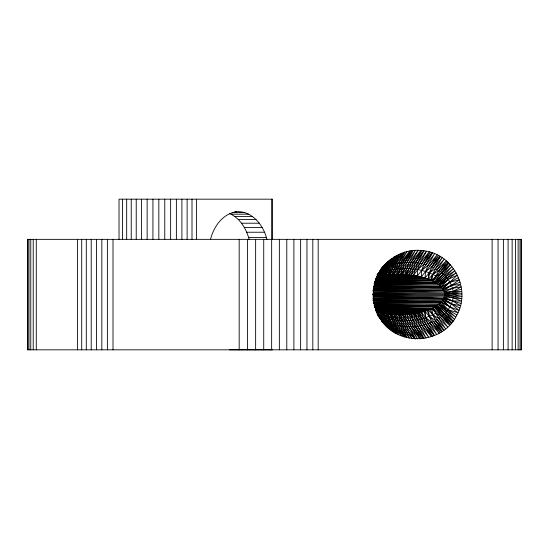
<?xml version="1.0" encoding="UTF-8"?>
<svg xmlns="http://www.w3.org/2000/svg" width="549" height="549" viewBox="0 0 549 549"><rect width="100%" height="100%" fill="white"/><g stroke="black" fill="none" stroke-linecap="round" stroke-linejoin="round"><path stroke-width="0.82" d="M381.905 321.261L387.8 327.424L382.598 320.451L377.678 311.77L393.688 331.919L376.291 311.4C397.881 316.485 425.756 317.583 442.583 300.749C451.649 285.823 427.815 277.753 417.343 276.03L417.569 269.586L419.759 263.362L426.511 251.174C454.4 255.909 470.85 290.325 456.905 314.968C443.873 342.823 402.101 346.886 383.202 322.97M376.957 277.231L421.282 276.874L421.659 270.451L423.917 264.289L430.423 252.211L413.445 275.392L384.286 275.543M376.154 278.858L425.001 277.89L425.592 271.542L427.932 265.496L434.609 253.7L417.343 276.03L378.885 276.621M374.349 281.733L431.747 280.395L432.825 274.376L435.391 268.722L442.185 257.735L425.001 277.89L375.399 278.343M372.675 294.566L444.731 294.538L453.275 296.172L461.702 298.738L453.11 297.743C451.82 306.411 445.973 313.774 438.761 318.454L432.825 314.797L428.529 310.096L429.325 316.32L431.775 322.194L439.173 333.27L429.874 322.97L421.323 312.292L376.134 311.928M210.418 239.762C213.486 226.957 222.613 213.534 236.633 211.832M392.775 274.541L405.738 274.644L413.445 275.392L417.638 263.012L424.075 250.749L406.926 274.733L411.174 262.415L418.146 250.255L426.511 251.174L409.067 274.891L387.642 275.097M400.447 274.521L404.647 262.539L411.064 250.763L393.914 274.726L398.231 263.362L404.709 252.197L398.361 258.586L385.501 275.68L390.058 265.496L394.793 256.589C401.813 252.41 409.973 250.152 418.146 250.255L400.447 274.521L392.734 274.514M376.449 277.725L381.617 276.401L399.054 254.345L396.33 259.258L389.653 275.111L407.049 251.538L400.351 263.012L396.076 274.617L413.219 250.488L406.816 262.415L402.602 274.541L411.174 262.415L420.966 250.385L413.342 262.539L404.771 274.61L408.991 262.374L415.387 250.31L398.251 274.541L402.492 262.738L409.78 250.955L391.76 274.905L387.491 274.905L409.067 274.891L413.342 262.539L421.913 250.488L415.497 262.738L411.187 275.124L388.129 275.303M391.76 274.905L398.361 258.586L401.662 253.247L396.33 259.258L383.483 276.044L380.931 276.03L417.343 276.03L413.445 275.392M377.945 277.279L394.793 256.589C387.841 260.864 385.213 269.47 381.617 276.401L389.138 275.159L391.849 269.586L404.709 252.197M389.138 275.159L393.242 274.761L396.062 268.955C409.678 267.411 424 269.346 436.057 276.099L441.842 272.956L450.413 264.824L436.009 282.639L374.336 283.003M385.158 275.728L387.759 270.451L396.062 268.955M393.242 274.761L397.401 274.548L400.358 268.571M377.238 274.809L391.986 258.387C386.009 262.985 383.078 270.437 379.544 276.895L396.687 255.518L387.56 275.385L391.849 269.586M450.173 264.543L433.264 281.109L438.761 270.719L446.337 260.857L437.114 269.689L428.536 279.07L429.325 272.853L431.775 266.979L438.445 255.532L421.282 276.874M404.709 268.44L401.607 274.507L397.401 274.548M409.053 268.571L405.738 274.644L392.926 274.672M377.081 275.742L380.876 269.689L386.221 263.246L382.276 267.15M376.909 276.641C381.843 271.57 384.176 264.364 389.872 259.972L379.805 270.863M374.157 285.061L437.258 283.428L451.882 266.519L434.678 281.857L448.91 263.252L436.057 276.099L432.921 280.923L374.898 282.028M380.876 269.689C388.088 265.462 396.337 263.177 404.647 262.539L412.539 250.543M435.391 268.722L437.114 269.689L444.244 259.183L435.391 268.722L429.325 272.853L428.11 278.906L375.962 279.503M404.647 262.539L415.497 262.738L423.759 250.694M431.933 252.684L423.917 264.289L417.569 269.586M437.114 269.689L440.346 271.81L447.332 261.756L438.761 270.719L432.825 274.376L430.677 279.908L375.111 280.107M411.187 275.124L419.759 263.362L429.236 251.84L421.852 263.788L415.497 262.738M439.687 256.191L431.775 266.979L425.592 271.542M377.28 274.919L378.309 273.587L387.759 270.451M380.834 269.037L387.869 261.674C369.587 277.389 368.379 308.037 385.419 325.118M380.093 272.853L394.216 256.918L390.504 261.784L383.483 276.044L380.931 276.017M440.346 271.81L448.313 262.648M427.932 265.496L437.21 254.88L429.874 266.203L427.932 265.496L421.659 270.451M373.78 288.76L441.321 286.901L448.066 279.414L456.185 272.86L446.996 278.041L438.411 284.279L453.453 268.564L436.009 282.639M404.339 252.3L398.361 258.586L390.504 261.784L382.461 267.095M382.509 266.944L385.981 263.479M375.434 281.013L431.747 280.395L436.057 276.099M372.647 295.081L444.669 295.616L461.867 296.371L453.33 294.587C453.289 286.688 449.082 279.304 443.263 274.157L435.185 282.124L374.349 282.721M272.345 349.823L229.503 349.823M460.103 282.186L442.803 288.767L457.358 275.111L448.066 279.414L439.474 285.137L454.881 270.678L445.836 276.703L437.258 283.428L374.157 284.217M376.456 277.327L381.932 272.174M382.358 267.123L384.225 265.373M382.118 267.562L383.305 266.478L382.083 267.576M458.484 277.636L449.919 282.268L442.611 288.465L373.142 289.577M448.066 279.414L440.373 285.919L373.588 286.4M446.996 278.041L438.905 284.643L374.123 285.72M373.114 292.665L443.873 290.668L459.328 279.812L449.919 282.268L441.321 286.901L373.965 287.813M377.204 274.527L378.522 273.642L377.156 274.438M449.919 282.268L441.609 287.196L373.924 288.911M372.634 293.969L444.649 293.317L453.11 291.43L461.222 286.901L452.451 288.307L443.873 290.668L373.059 291.663M374.329 306.164L436.002 306.52L450.406 324.342L441.842 316.217L436.057 313.074C418.551 322.599 396.639 323.1 378.309 315.586L377.245 314.357M373.368 293.365L444.395 292.102L460.735 284.547L451.388 285.247L443.4 289.707L373.107 290.195M441.492 331.891L433.614 321.357C417.103 329.146 396.742 328.618 380.876 319.484L376.717 312.717M444.395 292.102L453.11 291.43L461.579 289.261M444.649 293.317L453.275 293.008L461.798 291.622L453.11 291.43M383.861 275.337L385.57 275.324M381.452 276.277L417.343 276.03M384.176 313.685L386.736 313.671L396.687 333.648L379.606 312.278L384.375 321.357L389.316 328.748L379.805 318.31M387.766 274.974L409.067 274.891M387.052 314.152L390.469 314.152L393.942 319.937L406.802 337.566L398.245 314.639L415.387 338.857L408.936 332.667L396.083 314.55L404.709 336.962L387.587 313.781L389.783 319.189L398.361 330.587L403.886 336.722L400.42 331.184L393.928 314.447L391.368 314.453M234.835 211.832C251.346 209.691 263.767 225.049 266.965 239.762M232.152 212.621L244.833 212.621M229.455 213.568L231.04 214.192L248.8 214.192M231.04 214.192L234.821 216.512L252.574 216.512M234.821 216.512L238.341 219.545L256.095 219.545M238.341 219.545L241.539 223.217L259.293 223.217M241.539 223.217L244.346 227.478L262.099 227.478M244.346 227.478L246.721 232.234L264.481 232.234M246.721 232.234L248.622 237.408L266.375 237.408M376.298 277.89L425.001 277.89M375.235 280.388L431.747 280.395M374.082 283.428L437.258 283.428M373.636 286.901L441.321 286.901M372.915 290.668L443.873 290.668M372.908 298.498L443.853 298.491L461.002 303.412M373.643 302.266L441.334 302.266L449.919 306.905L457.99 312.697L448.066 309.76L439.474 304.036L446.996 311.132L454.373 319.285L437.237 305.745L374.144 304.112M374.075 305.745L437.237 305.745L451.827 322.695L434.671 307.303L449.61 325.221L440.346 317.363L431.754 308.764L374.349 307.433M375.241 308.771L431.754 308.764L432.825 314.797L435.391 320.451L442.185 331.424L425.036 311.276L376.175 310.315M376.319 311.283L425.036 311.276L425.592 317.631L427.932 323.677L434.513 335.501L417.357 313.122L381.466 312.882M381.081 313.136L417.357 313.122L421.852 325.385L428.776 337.457L411.174 314.055L415.497 326.435L421.913 338.685L404.764 314.556L408.991 326.799L415.387 338.857M387.601 314.268L409.06 314.261L426.051 338.088L419.759 325.811L415.332 313.472L432.488 336.276L425.949 324.322L421.323 312.292M391.416 314.646L400.42 314.652L417.569 338.918L411.174 326.758L402.595 314.646L391.471 314.604M376.477 311.4L424.432 311.468L425.592 317.631L431.775 322.194L440.339 332.577L433.614 321.357M391.444 314.44L406.85 314.46L424.068 338.417L417.638 326.161L413.267 313.781L421.852 325.385L431.48 336.647L423.917 324.891L419.347 312.717L436.723 334.526L429.874 322.97M391.904 314.639L400.42 314.652L406.775 332.433L409.321 338.136L391.862 314.268L387.601 314.282L391.862 314.268L398.361 330.587L401.202 335.748L383.634 313.136L381.081 313.15L383.634 313.136L390.504 327.389L396.062 333.325L392.398 328.316L385.528 313.458L389.783 319.189M386.908 314.179L409.06 314.261L413.342 326.634L420.52 338.822L411.174 326.758L406.85 314.46M375.241 309.217L430.052 309.519L432.825 314.797L445.685 328.858L438.761 318.454L433.257 308.051L441.842 316.217M383.696 313.513L414.378 313.637L417.569 319.587M373.107 298.965L443.407 299.438L459.774 308.051M373.636 302.732L440.463 303.172L455.697 317.164L438.404 304.887L445.836 312.47L453.165 320.987L436.002 306.52M387.546 313.932L410.666 314.124L413.356 320.218M374.281 306.486L435.055 307.104L451.333 323.313M375.42 310.823L425.036 311.276M387.635 314.055L409.06 314.261M375.441 308.147L431.754 308.764M373.052 297.503L443.853 298.491L451.388 303.926L458.957 310.37L449.919 306.905L441.622 301.964L373.073 300.234M373.972 301.36L441.334 302.266L448.066 309.76L456.905 314.968M374.15 304.956L437.237 305.745M375.996 309.849L427.307 310.556L429.325 316.32L435.391 320.451L443.969 330.182L437.114 319.484L435.391 320.451L443.695 330.395M378.714 312.463L417.947 313.026L421.659 318.722M373.389 295.705L444.436 296.865L453.11 297.743L461.414 301.078L452.451 300.866L444.017 298.141L373.183 296.33M373.121 299.617L442.583 300.749L449.919 306.905L442.796 300.406L451.388 303.926L460.453 305.731L452.451 300.866L444.436 296.865M373.293 303.419L438.939 304.496L446.996 311.132M374.397 307.193L432.687 308.346L436.057 313.074M373.1 296.501L443.853 298.491M372.929 300.385L441.334 302.266M383.092 322.805L381.932 321.645C389.454 328.089 399.116 331.781 408.936 332.667L414.879 338.836M444.669 295.616L453.11 297.743M378.22 316.471L379.565 317.363L378.247 316.402M377.184 314.584L378.508 315.462M381.582 321.254L383.305 322.695L382.083 321.604M441.842 272.956L443.263 274.157M382.049 321.721L383.669 323.162M444.594 313.767L452.918 321.337M438.761 318.454L447.758 327.053L440.346 317.363M384.321 324.02L387.313 326.991L380.876 319.484M378.309 315.586L391.437 330.395L386.215 322.194L381.521 312.697L398.629 334.629L389.68 314.049L393.942 319.937M376.964 312.539L380.093 316.32M425.949 324.322L434.142 335.665M393.928 314.447L406.775 332.433L412.079 338.575L408.936 332.667L402.595 314.646M411.174 326.758L419.745 338.85M402.513 331.685L406.589 337.518M402.918 314.639L406.884 320.705M394.299 314.481L398.203 320.444M415.497 326.435L423.3 338.541M398.629 314.659L402.534 320.705M383.099 313.04L385.769 318.207M248.622 237.408L249.212 239.762M521.166 239.35L521.166 349.823M520.027 239.35L520.027 349.823M518.126 239.35L518.126 349.823M515.49 239.35L515.49 349.823M512.142 239.35L512.142 349.823M508.093 239.35L508.093 349.823M503.385 239.35L503.385 349.823M498.053 239.35L498.053 349.823M492.13 239.35L492.13 349.823M318.18 239.35L318.18 349.823M312.813 239.35L312.813 349.823M306.953 239.35L306.953 349.823M300.626 239.35L300.626 349.823M293.887 239.35L293.887 349.823M286.784 239.35L286.784 349.823M279.352 239.35L279.352 349.823M272.592 239.343L272.592 199.177L119.03 199.177L119.03 239.426M271.659 199.177L271.645 349.823M263.726 239.35L263.726 349.823M255.635 239.35L255.635 349.823M247.434 239.35L247.434 349.823M239.179 239.35L239.179 349.823M196.425 199.177L196.425 239.426M191.999 199.177L191.999 239.426M187.127 199.177L187.127 239.426M181.897 199.177L181.897 239.426M176.373 199.177L176.373 239.426M170.636 199.177L170.636 239.426M164.762 199.177L164.762 239.426M158.833 199.177L158.833 239.426M152.931 199.177L152.931 239.426M147.146 199.177L147.146 239.426M141.546 199.177L141.546 239.426M136.221 199.177L136.221 239.426M131.238 199.177L131.238 239.426M126.675 199.177L126.675 239.426M122.585 199.177L122.585 239.426M113.005 239.35L113.005 349.823M107.384 239.35L107.384 349.823M101.833 239.35L101.833 349.823M96.418 239.35L96.418 349.823M91.216 239.35L91.216 349.823M86.289 239.35L86.289 349.823M81.698 239.35L81.698 349.823M77.498 239.35L77.498 349.823M36.275 239.35L36.275 349.823M33.221 239.35L33.221 349.823M30.765 239.35L30.765 349.823M28.96 239.35L28.96 349.823M27.841 239.35L27.841 349.823M432.488 252.89L425.949 264.851L423.917 264.289L432.488 252.89M440.339 256.596L433.614 267.816L431.775 266.979L440.339 256.596M453.275 293.008L444.731 294.538L461.894 293.996L453.275 293.008M521.55 239.35L27.45 239.35L27.45 349.823L521.55 349.823L521.55 239.35"/></g></svg>
